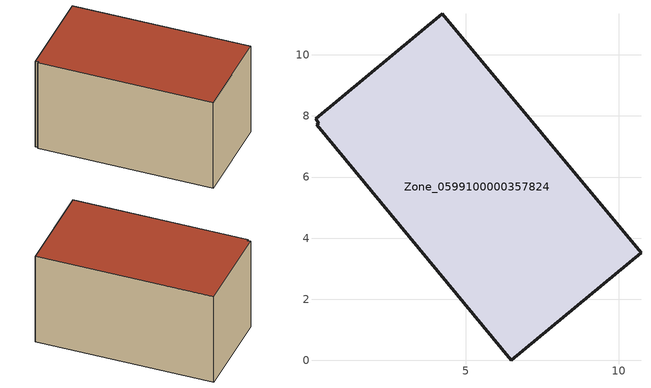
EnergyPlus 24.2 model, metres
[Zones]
Zone_0599100000357824
 floor ground (C_G): 0.07,7.9 4.23,11.35 10.73,3.52 6.49,0 0.11,7.71 0.19,7.76 z1.56
 wall outside (C_F): 10.73,3.52 4.23,11.35 0.07,7.9 0.19,7.76 0.11,7.71 6.49,0 10.73,3.52 z1.56:7.16
 roof outside (C_R): 4.23,11.35 0.07,7.9 0.19,7.76 0.11,7.71 6.49,0 10.73,3.52 z7.16
[BUILDING]
Pand.0599100000357824: North Axis=0; Terrain=City; Loads Convergence Tolerance Value=0.04; Temperature Convergence Tolerance Value=0.4; Solar Distribution=FullExterior; Maximum Number of Warmup Days=25; Minimum Number of Warmup Days=1
[Site:Location]
Rotterdam.The.Hague.AP_ZH_NLD Design_Conditions: Latitude=51.96; Longitude=4.45; Time Zone=1; Elevation=-4.5
[SITE:GROUNDTEMPERATURE:BUILDINGSURFACE]
18, 18, 18, 18, 18, 18, 18, 18, 18, 18, 18, 18
[MATERIAL] Thermal Absorptance=0.9; Solar Absorptance=0.7; Visible Absorptance=0.7
Name | Roughness | Thickness | Conductivity | Density | Specific Heat
G.TI.1992-2005 | MediumSmooth | 0.15 | 0.06 | 540 | 1210
F.TI.1992-2005 | Rough | 0.3 | 0.12 | 1920 | 840
R.TI.1992-2005 | MediumRough | 0.2 | 0.08 | 1500 | 1000
[CONSTRUCTION]
C_G: G.TI.1992-2005
C_F: F.TI.1992-2005
C_R: R.TI.1992-2005
[ZONE]
Zone_0599100000357824: Type=1; Multiplier=1; Ceiling Height=Autocalculate; Volume=Autocalculate; Floor Area=autocalculate; Part of Total Floor Area=Yes
[ZONEINFILTRATION:DESIGNFLOWRATE]
Infil_Zone_0599100000357824: Zone or ZoneList or Space or SpaceList=Zone_0599100000357824; Schedule=AlwaysOn; Design Flow Rate Calculation Method=Flow/Area; Flow Rate per Floor Area=0.0015; Constant Term Coefficient=1; Temperature Term Coefficient=0; Velocity Term Coefficient=0; Velocity Squared Term Coefficient=0
[HVACTEMPLATE:ZONE:IDEALLOADSAIRSYSTEM]
Zone_0599100000357824: Maximum Heating Supply Air Temperature=50; Minimum Cooling Supply Air Temperature=13; Maximum Heating Supply Air Humidity Ratio=0.0156; Minimum Cooling Supply Air Humidity Ratio=0.0077; Heating Limit=NoLimit; Cooling Limit=NoLimit; Dehumidification Control Type=ConstantSensibleHeatRatio; Cooling Sensible Heat Ratio=0.7; Dehumidification Setpoint=60; Humidification Control Type=None; Humidification Setpoint=30; Outdoor Air Method=None; Outdoor Air Flow Rate per Person=0.00944; Outdoor Air Flow Rate per Zone Floor Area=0; Outdoor Air Flow Rate per Zone=0; Demand Controlled Ventilation Type=None; Outdoor Air Economizer Type=NoEconomizer; Heat Recovery Type=None; Sensible Heat Recovery Effectiveness=0.7; Latent Heat Recovery Effectiveness=0.65
[ZONECONTROL:THERMOSTAT]
ThermostatControl_Zone_0599100000357824: Zone or ZoneList=Zone_0599100000357824; Control Type Schedule=DualSetpointControlType; Control 1=Thermostat_Zone_0599100000357824; Temperature Difference Between Cutout And Setpoint=0
[THERMOSTATSETPOINT:DUALSETPOINT]
Thermostat_Zone_0599100000357824: Heating Setpoint Temperature Schedule=HeatingSetpoint_Zone_0599100000357824; Cooling Setpoint Temperature Schedule=CoolingSetpoint_Zone_0599100000357824
[SCHEDULE:COMPACT]
HeatingSetpoint_Zone_0599100000357824: Through: 12/31, For: AllDays, Until: 24:00, 21
CoolingSetpoint_Zone_0599100000357824: Through: 12/31, For: AllDays, Until: 24:00, 24
DualSetpointControlType: Through: 12/31, For: AllDays, Until: 24:00, 4
AlwaysOn: Through: 12/31, For: AllDays, Until: 24:00, 1
